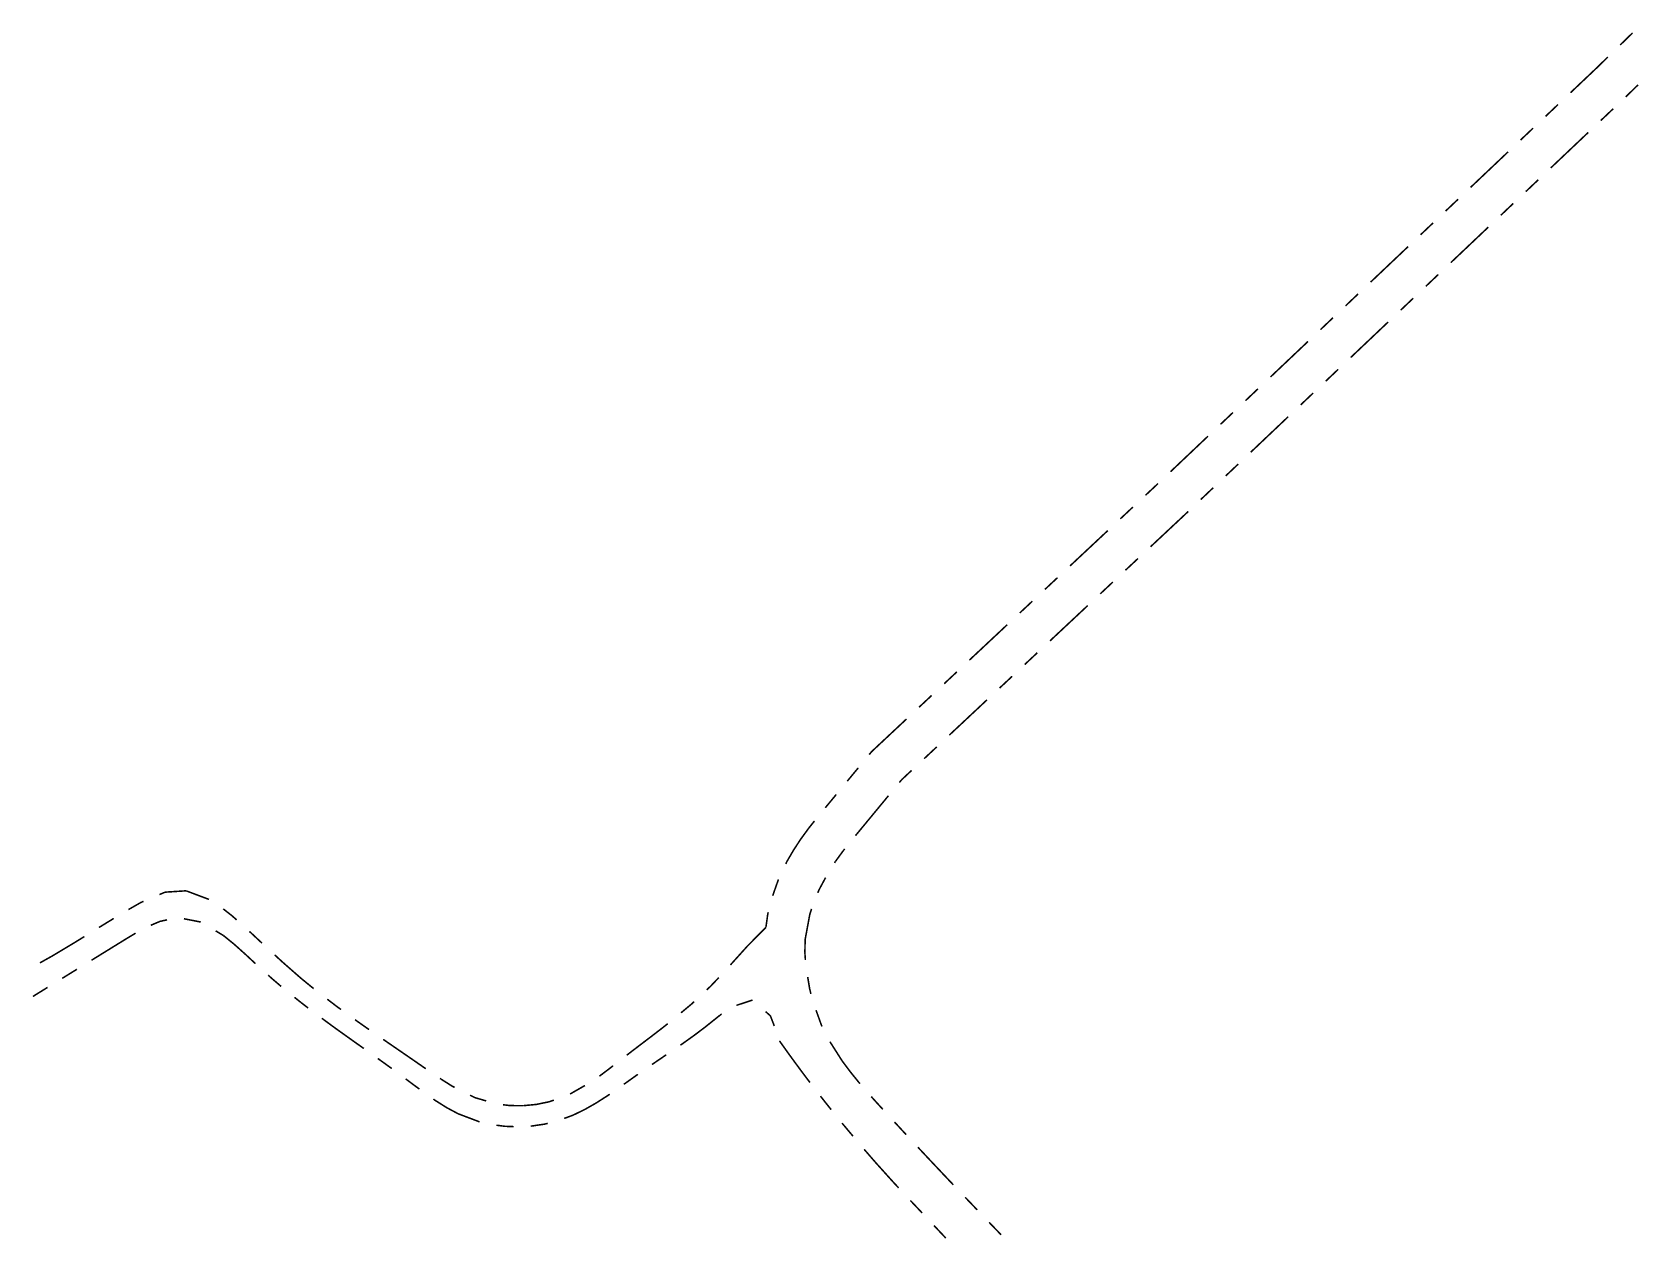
# Model space of a CAD drawing. Extents: x 201549 to 203722, y 4857623 to 4859778.
# Drawn here: x 201979.2 to 202165.8, y 4858730.3 to 4858870.4 of the extents above; entities that cross this region are included whole.
import ezdxf

# ---------------------------------------------------------------- set-up
doc = ezdxf.new("R2010")
doc.units = 0
doc.header["$LTSCALE"] = 1.5
doc.header["$MEASUREMENT"] = 0
doc.layers.add('SV-RUA-NAO-PAV-S-GUIA-C-GUIA', color=7, linetype='CONTINUOUS')

msp = doc.modelspace()

# ---------------------------------------------------------------- linework, layer by layer
at = {"layer": 'SV-RUA-NAO-PAV-S-GUIA-C-GUIA', "const_width": 0.18}
for points in [[(202165.033885, 4858870.299718), (202163.602277, 4858868.903116)], [(202165.033885, 4858870.299718), (202163.602277, 4858868.903116)], [(202162.170668, 4858867.506514), (202161.454864, 4858866.808213)], [(202162.170668, 4858867.506514), (202161.454864, 4858866.808213)], [(202160.931587, 4858866.297731), (202157.832598, 4858863.36169)], [(202160.931587, 4858866.297731), (202157.832598, 4858863.36169)], [(202161.454864, 4858866.808213), (202160.931587, 4858866.297731)], [(202161.454864, 4858866.808213), (202160.931587, 4858866.297731)], [(202164.243139, 4858862.872077), (202165.674747, 4858864.268679)], [(202164.243139, 4858862.872077), (202165.674747, 4858864.268679)], [(202156.380729, 4858861.986162), (202154.928861, 4858860.610634)], [(202156.380729, 4858861.986162), (202154.928861, 4858860.610634)], [(202161.339534, 4858860.120882), (202162.791403, 4858861.49641)], [(202161.339534, 4858860.120882), (202162.791403, 4858861.49641)], [(202153.476992, 4858859.235106), (202152.025123, 4858857.859578)], [(202153.476992, 4858859.235106), (202152.025123, 4858857.859578)], [(202155.53206, 4858854.61877), (202159.887666, 4858858.745354)], [(202155.53206, 4858854.61877), (202159.887666, 4858858.745354)], [(202150.573255, 4858856.48405), (202146.217648, 4858852.357466)], [(202150.573255, 4858856.48405), (202146.217648, 4858852.357466)], [(202152.628322, 4858851.867714), (202154.080191, 4858853.243242)], [(202152.628322, 4858851.867714), (202154.080191, 4858853.243242)], [(202144.76578, 4858850.981938), (202143.313911, 4858849.60641)], [(202144.76578, 4858850.981938), (202143.313911, 4858849.60641)], [(202149.724585, 4858849.116658), (202151.176454, 4858850.492186)], [(202149.724585, 4858849.116658), (202151.176454, 4858850.492186)], [(202141.862042, 4858848.230882), (202140.410174, 4858846.855354)], [(202141.862042, 4858848.230882), (202140.410174, 4858846.855354)], [(202143.91711, 4858843.614546), (202148.272716, 4858847.74113)], [(202143.91711, 4858843.614546), (202148.272716, 4858847.74113)], [(202138.958305, 4858845.479826), (202134.602699, 4858841.353242)], [(202138.958305, 4858845.479826), (202134.602699, 4858841.353242)], [(202141.013373, 4858840.86349), (202142.465241, 4858842.239018)], [(202141.013373, 4858840.86349), (202142.465241, 4858842.239018)], [(202133.15083, 4858839.977714), (202131.698962, 4858838.602186)], [(202133.15083, 4858839.977714), (202131.698962, 4858838.602186)], [(202138.109635, 4858838.112434), (202139.561504, 4858839.487962)], [(202138.109635, 4858838.112434), (202139.561504, 4858839.487962)], [(202130.247093, 4858837.226658), (202128.795224, 4858835.85113)], [(202130.247093, 4858837.226658), (202128.795224, 4858835.85113)], [(202132.302161, 4858832.610322), (202136.657767, 4858836.736906)], [(202132.302161, 4858832.610322), (202136.657767, 4858836.736906)], [(202127.343356, 4858834.475602), (202122.987749, 4858830.349018)], [(202127.343356, 4858834.475602), (202122.987749, 4858830.349018)], [(202129.398423, 4858829.859266), (202130.850292, 4858831.234794)], [(202129.398423, 4858829.859266), (202130.850292, 4858831.234794)], [(202121.535881, 4858828.97349), (202120.084012, 4858827.597962)], [(202121.535881, 4858828.97349), (202120.084012, 4858827.597962)], [(202126.494686, 4858827.10821), (202127.946555, 4858828.483738)], [(202126.494686, 4858827.10821), (202127.946555, 4858828.483738)], [(202118.632143, 4858826.222434), (202117.180275, 4858824.846906)], [(202118.632143, 4858826.222434), (202117.180275, 4858824.846906)], [(202120.687211, 4858821.606098), (202125.042817, 4858825.732682)], [(202120.687211, 4858821.606098), (202125.042817, 4858825.732682)], [(202115.728406, 4858823.471378), (202111.3728, 4858819.344793)], [(202115.728406, 4858823.471378), (202111.3728, 4858819.344793)], [(202117.783474, 4858818.855042), (202119.235343, 4858820.23057)], [(202117.783474, 4858818.855042), (202119.235343, 4858820.23057)], [(202109.67351, 4858817.734854), (202108.462162, 4858816.601065)], [(202109.67351, 4858817.734854), (202108.462162, 4858816.601065)], [(202109.920931, 4858817.969265), (202109.67351, 4858817.734854)], [(202109.920931, 4858817.969265), (202109.67351, 4858817.734854)], [(202114.879737, 4858816.103986), (202116.331605, 4858817.479514)], [(202114.879737, 4858816.103986), (202116.331605, 4858817.479514)], [(202107.001976, 4858815.234369), (202105.54179, 4858813.867674)], [(202107.001976, 4858815.234369), (202105.54179, 4858813.867674)], [(202109.050105, 4858810.625403), (202112.70057, 4858814.042142)], [(202109.050105, 4858810.625403), (202112.70057, 4858814.042142)], [(202112.70057, 4858814.042142), (202112.939911, 4858814.266158)], [(202112.70057, 4858814.042142), (202112.939911, 4858814.266158)], [(202112.939911, 4858814.266158), (202113.427868, 4858814.728458)], [(202112.939911, 4858814.266158), (202113.427868, 4858814.728458)], [(202104.081604, 4858812.500978), (202099.701046, 4858808.400892)], [(202104.081604, 4858812.500978), (202099.701046, 4858808.400892)], [(202106.129732, 4858807.892012), (202107.589919, 4858809.258707)], [(202106.129732, 4858807.892012), (202107.589919, 4858809.258707)], [(202098.24086, 4858807.034197), (202096.780674, 4858805.667501)], [(202098.24086, 4858807.034197), (202096.780674, 4858805.667501)], [(202103.20936, 4858805.158621), (202104.669546, 4858806.525317)], [(202103.20936, 4858805.158621), (202104.669546, 4858806.525317)], [(202095.320487, 4858804.300806), (202093.860301, 4858802.93411)], [(202095.320487, 4858804.300806), (202093.860301, 4858802.93411)], [(202097.368616, 4858799.691839), (202101.749174, 4858803.791926)], [(202097.368616, 4858799.691839), (202101.749174, 4858803.791926)], [(202092.400115, 4858801.567415), (202088.019557, 4858797.467328)], [(202092.400115, 4858801.567415), (202088.019557, 4858797.467328)], [(202094.448243, 4858796.958449), (202095.908429, 4858798.325144)], [(202094.448243, 4858796.958449), (202095.908429, 4858798.325144)], [(202086.559371, 4858796.100633), (202085.099185, 4858794.733937)], [(202086.559371, 4858796.100633), (202085.099185, 4858794.733937)], [(202091.527871, 4858794.225058), (202092.988057, 4858795.591753)], [(202091.527871, 4858794.225058), (202092.988057, 4858795.591753)], [(202083.638998, 4858793.367242), (202082.178812, 4858792.000546)], [(202083.638998, 4858793.367242), (202082.178812, 4858792.000546)], [(202085.687126, 4858788.758276), (202090.067685, 4858792.858362)], [(202085.687126, 4858788.758276), (202090.067685, 4858792.858362)], [(202080.718626, 4858790.633851), (202077.068161, 4858787.217112)], [(202080.718626, 4858790.633851), (202077.068161, 4858787.217112)], [(202082.766754, 4858786.024885), (202084.22694, 4858787.391581)], [(202082.766754, 4858786.024885), (202084.22694, 4858787.391581)], [(202076.673053, 4858786.847302), (202076.380852, 4858786.493552)], [(202076.673053, 4858786.847302), (202076.380852, 4858786.493552)], [(202077.068161, 4858787.217112), (202076.673053, 4858786.847302)], [(202077.068161, 4858787.217112), (202076.673053, 4858786.847302)], [(202075.10716, 4858784.95157), (202073.833467, 4858783.409588)], [(202075.10716, 4858784.95157), (202073.833467, 4858783.409588)], [(202079.885407, 4858783.254814), (202080.151936, 4858783.577485)], [(202079.885407, 4858783.254814), (202080.151936, 4858783.577485)], [(202080.151936, 4858783.577485), (202081.306568, 4858784.65819)], [(202080.151936, 4858783.577485), (202081.306568, 4858784.65819)], [(202072.559775, 4858781.867606), (202071.286083, 4858780.325624)], [(202072.559775, 4858781.867606), (202071.286083, 4858780.325624)], [(202074.790638, 4858777.086887), (202078.611715, 4858781.712833)], [(202074.790638, 4858777.086887), (202078.611715, 4858781.712833)], [(202069.332376, 4858777.915221), (202068.804212, 4858777.190061)], [(202069.332376, 4858777.915221), (202068.804212, 4858777.190061)], [(202069.396367, 4858777.995785), (202069.332376, 4858777.915221)], [(202069.396367, 4858777.995785), (202069.332376, 4858777.915221)], [(202070.018333, 4858778.778829), (202069.396367, 4858777.995785)], [(202070.018333, 4858778.778829), (202069.396367, 4858777.995785)], [(202068.446646, 4858776.699129), (202067.680792, 4858775.535962)], [(202068.446646, 4858776.699129), (202067.680792, 4858775.535962)], [(202068.804212, 4858777.190061), (202068.446646, 4858776.699129)], [(202068.804212, 4858777.190061), (202068.446646, 4858776.699129)], [(202067.170886, 4858774.675893), (202066.86144, 4858774.146862)], [(202067.170886, 4858774.675893), (202066.86144, 4858774.146862)], [(202067.619631, 4858775.443072), (202067.170886, 4858774.675893)], [(202067.619631, 4858775.443072), (202067.170886, 4858774.675893)], [(202067.680792, 4858775.535962), (202067.619631, 4858775.443072)], [(202067.680792, 4858775.535962), (202067.619631, 4858775.443072)], [(202072.464878, 4858774.092077), (202072.931225, 4858774.733687)], [(202072.464878, 4858774.092077), (202072.931225, 4858774.733687)], [(202072.931225, 4858774.733687), (202073.34704, 4858775.305772)], [(202072.931225, 4858774.733687), (202073.34704, 4858775.305772)], [(202073.34704, 4858775.305772), (202073.529422, 4858775.534786)], [(202073.34704, 4858775.305772), (202073.529422, 4858775.534786)], [(202066.86144, 4858774.146862), (202066.690775, 4858773.7994)], [(202066.86144, 4858774.146862), (202066.690775, 4858773.7994)], [(202072.352736, 4858773.918305), (202072.464878, 4858774.092077)], [(202072.352736, 4858773.918305), (202072.464878, 4858774.092077)], [(201994.607984, 4858770.518283), (201993.946022, 4858770.236138)], [(201994.607984, 4858770.518283), (201993.946022, 4858770.236138)], [(201994.887832, 4858770.536142), (201994.607984, 4858770.518283)], [(201994.887832, 4858770.536142), (201994.607984, 4858770.518283)], [(201997.049058, 4858770.674081), (201994.887832, 4858770.536142)], [(201997.049058, 4858770.674081), (201994.887832, 4858770.536142)], [(201997.830224, 4858770.380885), (201997.049058, 4858770.674081)], [(201997.830224, 4858770.380885), (201997.049058, 4858770.674081)], [(202065.836374, 4858771.992784), (202065.17289, 4858770.106044)], [(202065.836374, 4858771.992784), (202065.17289, 4858770.106044)], [(202070.402821, 4858770.431771), (202070.569686, 4858770.821599)], [(202070.402821, 4858770.431771), (202070.569686, 4858770.821599)], [(202070.569686, 4858770.821599), (202071.316448, 4858772.209402)], [(202070.569686, 4858770.821599), (202071.316448, 4858772.209402)], [(201990.490982, 4858768.574989), (201990.353324, 4858768.492869)], [(201990.490982, 4858768.574989), (201990.353324, 4858768.492869)], [(201991.220473, 4858768.990864), (201990.490982, 4858768.574989)], [(201991.220473, 4858768.990864), (201990.490982, 4858768.574989)], [(201991.801422, 4858769.322057), (201991.220473, 4858768.990864)], [(201991.801422, 4858769.322057), (201991.220473, 4858768.990864)], [(201992.106172, 4858769.451949), (201991.801422, 4858769.322057)], [(201992.106172, 4858769.451949), (201991.801422, 4858769.322057)], [(201999.702677, 4858769.678092), (201997.830224, 4858770.380885)], [(201999.702677, 4858769.678092), (201997.830224, 4858770.380885)], [(202002.330658, 4858767.814741), (202001.364896, 4858768.57057)], [(202002.330658, 4858767.814741), (202001.364896, 4858768.57057)], [(202069.491198, 4858767.992929), (202069.684029, 4858768.56712)], [(202069.491198, 4858767.992929), (202069.684029, 4858768.56712)], [(201987.834265, 4858766.972458), (201986.934592, 4858766.416419)], [(201987.834265, 4858766.972458), (201986.934592, 4858766.416419)], [(201988.638764, 4858767.463207), (201987.834265, 4858766.972458)], [(201988.638764, 4858767.463207), (201987.834265, 4858766.972458)], [(201992.950398, 4858766.671007), (201993.870204, 4858767.063382)], [(201992.950398, 4858766.671007), (201993.870204, 4858767.063382)], [(201993.870204, 4858767.063382), (201994.022434, 4858767.128321)], [(201993.870204, 4858767.063382), (201994.022434, 4858767.128321)], [(201994.022434, 4858767.128321), (201994.838748, 4858767.301574)], [(201994.022434, 4858767.128321), (201994.838748, 4858767.301574)], [(201996.797411, 4858767.430478), (201998.760091, 4858767.045921)], [(201996.797411, 4858767.430478), (201998.760091, 4858767.045921)], [(202002.912743, 4858767.305147), (202002.330658, 4858767.814741)], [(202002.912743, 4858767.305147), (202002.330658, 4858767.814741)], [(202064.491271, 4858767.192316), (202064.385669, 4858766.427497)], [(202064.491271, 4858767.192316), (202064.385669, 4858766.427497)], [(202064.592209, 4858767.923354), (202064.491271, 4858767.192316)], [(202064.592209, 4858767.923354), (202064.491271, 4858767.192316)], [(202064.649742, 4858768.178986), (202064.592209, 4858767.923354)], [(202064.649742, 4858768.178986), (202064.592209, 4858767.923354)], [(202068.944033, 4858765.041015), (202069.419336, 4858767.605239)], [(202068.944033, 4858765.041015), (202069.419336, 4858767.605239)], [(202069.419336, 4858767.605239), (202069.491198, 4858767.992929)], [(202069.419336, 4858767.605239), (202069.491198, 4858767.992929)], [(201984.382883, 4858764.838833), (201984.006381, 4858764.606049)], [(201984.382883, 4858764.838833), (201984.006381, 4858764.606049)], [(201985.233439, 4858765.364718), (201984.382883, 4858764.838833)], [(201985.233439, 4858765.364718), (201984.382883, 4858764.838833)], [(201989.466063, 4858764.713789), (201989.908704, 4858764.987185)], [(201989.466063, 4858764.713789), (201989.908704, 4858764.987185)], [(201989.908704, 4858764.987185), (201991.176322, 4858765.75057)], [(201989.908704, 4858764.987185), (201991.176322, 4858765.75057)], [(202000.479051, 4858766.027988), (202001.336152, 4858765.512839)], [(202000.479051, 4858766.027988), (202001.336152, 4858765.512839)], [(202001.336152, 4858765.512839), (202001.369947, 4858765.492527)], [(202001.336152, 4858765.512839), (202001.369947, 4858765.492527)], [(202001.369947, 4858765.492527), (202002.115648, 4858764.887031)], [(202001.369947, 4858765.492527), (202002.115648, 4858764.887031)], [(202002.115648, 4858764.887031), (202002.619598, 4858764.477833)], [(202002.115648, 4858764.887031), (202002.619598, 4858764.477833)], [(202004.835881, 4858765.556865), (202004.396245, 4858765.964084)], [(202004.835881, 4858765.556865), (202004.396245, 4858765.964084)], [(202005.128486, 4858765.283043), (202004.835881, 4858765.556865)], [(202005.128486, 4858765.283043), (202004.835881, 4858765.556865)], [(202005.858638, 4858764.599758), (202005.128486, 4858765.283043)], [(202005.858638, 4858764.599758), (202005.128486, 4858765.283043)], [(202062.977792, 4858765.006975), (202062.274865, 4858764.297734)], [(202062.977792, 4858765.006975), (202062.274865, 4858764.297734)], [(202064.385669, 4858766.427497), (202062.977792, 4858765.006975)], [(202064.385669, 4858766.427497), (202062.977792, 4858765.006975)], [(202064.385669, 4858766.427497), (202064.385769, 4858766.427597)], [(202064.385669, 4858766.427497), (202064.385769, 4858766.427597)], [(202068.934764, 4858764.649027), (202068.944033, 4858765.041015)], [(202068.934764, 4858764.649027), (202068.944033, 4858765.041015)], [(201981.478119, 4858763.093846), (201980.072109, 4858762.306699)], [(201981.478119, 4858763.093846), (201980.072109, 4858762.306699)], [(201981.811656, 4858763.293341), (201981.478119, 4858763.093846)], [(201981.811656, 4858763.293341), (201981.478119, 4858763.093846)], [(201984.006381, 4858764.606049), (201981.811656, 4858763.293341)], [(201984.006381, 4858764.606049), (201981.811656, 4858763.293341)], [(201986.062871, 4858762.611817), (201989.466063, 4858764.713789)], [(201986.062871, 4858762.611817), (201989.466063, 4858764.713789)], [(202002.619598, 4858764.477833), (202003.626659, 4858763.577501)], [(202002.619598, 4858764.477833), (202003.626659, 4858763.577501)], [(202003.626659, 4858763.577501), (202003.851586, 4858763.376412)], [(202003.626659, 4858763.577501), (202003.851586, 4858763.376412)], [(202003.851586, 4858763.376412), (202004.363262, 4858762.901231)], [(202003.851586, 4858763.376412), (202004.363262, 4858762.901231)], [(202008.186554, 4858762.449251), (202007.327438, 4858763.24233)], [(202008.186554, 4858762.449251), (202007.327438, 4858763.24233)], [(202062.274865, 4858764.297734), (202060.934215, 4858762.811664)], [(202062.274865, 4858764.297734), (202060.934215, 4858762.811664)], [(202068.90782, 4858763.509592), (202068.934764, 4858764.649027)], [(202068.90782, 4858763.509592), (202068.934764, 4858764.649027)], [(202068.967919, 4858762.651448), (202068.90782, 4858763.509592)], [(202068.967919, 4858762.651448), (202068.90782, 4858763.509592)], [(201982.659679, 4858760.509846), (201984.361275, 4858761.560832)], [(201982.659679, 4858760.509846), (201984.361275, 4858761.560832)], [(202004.363262, 4858762.901231), (202005.070907, 4858762.244059)], [(202004.363262, 4858762.901231), (202005.070907, 4858762.244059)], [(202005.070907, 4858762.244059), (202005.096323, 4858762.221073)], [(202005.070907, 4858762.244059), (202005.096323, 4858762.221073)], [(202008.811139, 4858761.901433), (202008.186554, 4858762.449251)], [(202008.811139, 4858761.901433), (202008.186554, 4858762.449251)], [(202010.384776, 4858760.521208), (202008.811139, 4858761.901433)], [(202010.384776, 4858760.521208), (202008.811139, 4858761.901433)], [(202060.307434, 4858762.116897), (202060.264312, 4858762.069215)], [(202060.307434, 4858762.116897), (202060.264312, 4858762.069215)], [(202060.934215, 4858762.811664), (202060.307434, 4858762.116897)], [(202060.934215, 4858762.811664), (202060.307434, 4858762.116897)], [(201979.256487, 4858758.407874), (201980.958083, 4858759.45886)], [(201979.256487, 4858758.407874), (201980.958083, 4858759.45886)], [(202006.579665, 4858760.879546), (202006.938584, 4858760.554942)], [(202006.579665, 4858760.879546), (202006.938584, 4858760.554942)], [(202006.938584, 4858760.554942), (202008.09012, 4858759.568825)], [(202006.938584, 4858760.554942), (202008.09012, 4858759.568825)], [(202011.087261, 4858759.947746), (202010.384776, 4858760.521208)], [(202011.087261, 4858759.947746), (202010.384776, 4858760.521208)], [(202011.861919, 4858759.315366), (202011.087261, 4858759.947746)], [(202011.861919, 4858759.315366), (202011.087261, 4858759.947746)], [(202057.965193, 4858759.599604), (202057.508568, 4858759.171996)], [(202057.965193, 4858759.599604), (202057.508568, 4858759.171996)], [(202058.223237, 4858759.870899), (202057.965193, 4858759.599604)], [(202058.223237, 4858759.870899), (202057.965193, 4858759.599604)], [(202058.912425, 4858760.595481), (202058.223237, 4858759.870899)], [(202058.912425, 4858760.595481), (202058.223237, 4858759.870899)], [(202069.460125, 4858759.326313), (202069.235925, 4858760.671482)], [(202069.460125, 4858759.326313), (202069.235925, 4858760.671482)], [(202069.615031, 4858758.709182), (202069.460125, 4858759.326313)], [(202069.615031, 4858758.709182), (202069.460125, 4858759.326313)], [(202009.63793, 4858758.302326), (202010.421366, 4858757.680853)], [(202009.63793, 4858758.302326), (202010.421366, 4858757.680853)], [(202010.421366, 4858757.680853), (202010.540655, 4858757.586225)], [(202010.421366, 4858757.680853), (202010.540655, 4858757.586225)], [(202010.540655, 4858757.586225), (202011.212953, 4858757.069823)], [(202010.540655, 4858757.586225), (202011.212953, 4858757.069823)], [(202014.535186, 4858757.253763), (202013.442275, 4858758.089879)], [(202014.535186, 4858757.253763), (202013.442275, 4858758.089879)], [(202055.785826, 4858757.55873), (202054.526875, 4858756.507998)], [(202055.785826, 4858757.55873), (202054.526875, 4858756.507998)], [(202056.048731, 4858757.804928), (202055.785826, 4858757.55873)], [(202056.048731, 4858757.804928), (202055.785826, 4858757.55873)], [(202060.952419, 4858757.369308), (202061.901613, 4858757.684)], [(202060.952419, 4858757.369308), (202061.901613, 4858757.684)], [(202061.901613, 4858757.684), (202062.804864, 4858757.983459)], [(202061.901613, 4858757.684), (202062.804864, 4858757.983459)], [(202062.804864, 4858757.983459), (202062.841415, 4858757.951729)], [(202062.804864, 4858757.983459), (202062.841415, 4858757.951729)], [(202012.813987, 4858755.871329), (202013.618167, 4858755.276942)], [(202012.813987, 4858755.871329), (202013.618167, 4858755.276942)], [(202015.040489, 4858756.887745), (202014.535186, 4858757.253763)], [(202015.040489, 4858756.887745), (202014.535186, 4858757.253763)], [(202016.958073, 4858755.498735), (202016.660207, 4858755.714495)], [(202016.958073, 4858755.498735), (202016.660207, 4858755.714495)], [(202017.47511, 4858755.134937), (202016.958073, 4858755.498735)], [(202017.47511, 4858755.134937), (202016.958073, 4858755.498735)], [(202057.278623, 4858754.810679), (202058.457413, 4858755.755464)], [(202057.278623, 4858754.810679), (202058.457413, 4858755.755464)], [(202058.457413, 4858755.755464), (202059.059911, 4858756.238359)], [(202058.457413, 4858755.755464), (202059.059911, 4858756.238359)], [(202059.059911, 4858756.238359), (202059.243504, 4858756.373327)], [(202059.059911, 4858756.238359), (202059.243504, 4858756.373327)], [(202064.351729, 4858756.640642), (202064.901791, 4858756.163139)], [(202064.351729, 4858756.640642), (202064.901791, 4858756.163139)], [(202064.901791, 4858756.163139), (202065.358041, 4858754.976216)], [(202064.901791, 4858756.163139), (202065.358041, 4858754.976216)], [(202070.839076, 4858755.045254), (202070.208473, 4858756.801764)], [(202070.839076, 4858755.045254), (202070.208473, 4858756.801764)], [(202013.618167, 4858755.276942), (202014.117176, 4858754.908114)], [(202013.618167, 4858755.276942), (202014.117176, 4858754.908114)], [(202014.117176, 4858754.908114), (202016.052578, 4858753.523865)], [(202014.117176, 4858754.908114), (202016.052578, 4858753.523865)], [(202018.189586, 4858754.632218), (202017.47511, 4858755.134937)], [(202018.189586, 4858754.632218), (202017.47511, 4858755.134937)], [(202018.293392, 4858754.560123), (202018.189586, 4858754.632218)], [(202018.293392, 4858754.560123), (202018.189586, 4858754.632218)], [(202051.119898, 4858753.796888), (202050.606403, 4858753.405932)], [(202051.119898, 4858753.796888), (202050.606403, 4858753.405932)], [(202051.400887, 4858754.013212), (202051.119898, 4858753.796888)], [(202051.400887, 4858754.013212), (202051.119898, 4858753.796888)], [(202052.311437, 4858754.714215), (202051.400887, 4858754.013212)], [(202052.311437, 4858754.714215), (202051.400887, 4858754.013212)], [(202052.979834, 4858755.240731), (202052.311437, 4858754.714215)], [(202052.979834, 4858755.240731), (202052.311437, 4858754.714215)], [(202055.276504, 4858753.331733), (202056.037285, 4858753.875292)], [(202055.276504, 4858753.331733), (202056.037285, 4858753.875292)], [(202056.037285, 4858753.875292), (202056.887833, 4858754.516207)], [(202056.037285, 4858753.875292), (202056.887833, 4858754.516207)], [(202056.887833, 4858754.516207), (202057.278623, 4858754.810679)], [(202056.887833, 4858754.516207), (202057.278623, 4858754.810679)], [(202070.898841, 4858754.925629), (202070.839076, 4858755.045254)], [(202070.898841, 4858754.925629), (202070.839076, 4858755.045254)], [(202016.052578, 4858753.523865), (202016.49438, 4858753.207877)], [(202016.052578, 4858753.523865), (202016.49438, 4858753.207877)], [(202016.49438, 4858753.207877), (202017.682669, 4858752.365076)], [(202016.49438, 4858753.207877), (202017.682669, 4858752.365076)], [(202020.680058, 4858752.909667), (202019.937424, 4858753.4212)], [(202020.680058, 4858752.909667), (202019.937424, 4858753.4212)], [(202020.761055, 4858752.854073), (202020.680058, 4858752.909667)], [(202020.761055, 4858752.854073), (202020.680058, 4858752.909667)], [(202021.933941, 4858752.049028), (202020.761055, 4858752.854073)], [(202021.933941, 4858752.049028), (202020.761055, 4858752.854073)], [(202022.409821, 4858751.72201), (202021.933941, 4858752.049028)], [(202022.409821, 4858751.72201), (202021.933941, 4858752.049028)], [(202048.718726, 4858751.968054), (202048.223071, 4858751.583948)], [(202048.718726, 4858751.968054), (202048.223071, 4858751.583948)], [(202049.015367, 4858752.194071), (202048.718726, 4858751.968054)], [(202049.015367, 4858752.194071), (202048.718726, 4858751.968054)], [(202049.920549, 4858752.883749), (202049.015367, 4858752.194071)], [(202049.920549, 4858752.883749), (202049.015367, 4858752.194071)], [(202050.606403, 4858753.405932), (202049.920549, 4858752.883749)], [(202050.606403, 4858753.405932), (202049.920549, 4858752.883749)], [(202054.457587, 4858752.757923), (202054.805806, 4858752.995431)], [(202054.457587, 4858752.757923), (202054.805806, 4858752.995431)], [(202054.805806, 4858752.995431), (202055.276504, 4858753.331733)], [(202054.805806, 4858752.995431), (202055.276504, 4858753.331733)], [(202065.953874, 4858753.253454), (202066.533928, 4858752.438876)], [(202065.953874, 4858753.253454), (202066.533928, 4858752.438876)], [(202066.533928, 4858752.438876), (202066.827888, 4858752.026064)], [(202066.533928, 4858752.438876), (202066.827888, 4858752.026064)], [(202066.827888, 4858752.026064), (202067.705037, 4858750.817629)], [(202066.827888, 4858752.026064), (202067.705037, 4858750.817629)], [(202073.263918, 4858750.882979), (202071.819256, 4858753.151527)], [(202073.263918, 4858750.882979), (202071.819256, 4858753.151527)], [(202019.311497, 4858751.204529), (202020.933593, 4858750.034571)], [(202019.311497, 4858751.204529), (202020.933593, 4858750.034571)], [(202023.190205, 4858751.185741), (202022.409821, 4858751.72201)], [(202023.190205, 4858751.185741), (202022.409821, 4858751.72201)], [(202023.233877, 4858751.155502), (202023.190205, 4858751.185741)], [(202023.233877, 4858751.155502), (202023.190205, 4858751.185741)], [(202024.87817, 4858750.016949), (202023.233877, 4858751.155502)], [(202024.87817, 4858750.016949), (202023.233877, 4858751.155502)], [(202046.531549, 4858750.273108), (202045.847099, 4858749.752388)], [(202046.531549, 4858750.273108), (202045.847099, 4858749.752388)], [(202046.6422, 4858750.358857), (202046.531549, 4858750.273108)], [(202046.6422, 4858750.358857), (202046.531549, 4858750.273108)], [(202051.154104, 4858750.502487), (202051.979521, 4858751.06701)], [(202051.154104, 4858750.502487), (202051.979521, 4858751.06701)], [(202051.979521, 4858751.06701), (202052.364102, 4858751.330034)], [(202051.979521, 4858751.06701), (202052.364102, 4858751.330034)], [(202052.364102, 4858751.330034), (202052.805321, 4858751.630973)], [(202052.364102, 4858751.330034), (202052.805321, 4858751.630973)], [(202067.705037, 4858750.817629), (202067.712224, 4858750.807729)], [(202067.705037, 4858750.817629), (202067.712224, 4858750.807729)], [(202067.712224, 4858750.807729), (202068.299701, 4858750.013655)], [(202067.712224, 4858750.807729), (202068.299701, 4858750.013655)], [(202068.299701, 4858750.013655), (202068.606882, 4858749.598448)], [(202068.299701, 4858750.013655), (202068.606882, 4858749.598448)], [(202073.450065, 4858750.634452), (202073.263918, 4858750.882979)], [(202073.450065, 4858750.634452), (202073.263918, 4858750.882979)], [(202074.165626, 4858749.6791), (202073.450065, 4858750.634452)], [(202074.165626, 4858749.6791), (202073.450065, 4858750.634452)], [(202022.539343, 4858748.842353), (202023.340231, 4858748.243539)], [(202022.539343, 4858748.842353), (202023.340231, 4858748.243539)], [(202023.340231, 4858748.243539), (202023.603518, 4858748.046683)], [(202023.340231, 4858748.243539), (202023.603518, 4858748.046683)], [(202023.603518, 4858748.046683), (202024.142809, 4858747.646994)], [(202023.603518, 4858748.046683), (202024.142809, 4858747.646994)], [(202026.657853, 4858748.803846), (202026.53048, 4858748.890105)], [(202026.657853, 4858748.803846), (202026.53048, 4858748.890105)], [(202027.373759, 4858748.352761), (202026.657853, 4858748.803846)], [(202027.373759, 4858748.352761), (202026.657853, 4858748.803846)], [(202027.938967, 4858747.99663), (202027.373759, 4858748.352761)], [(202027.938967, 4858747.99663), (202027.373759, 4858748.352761)], [(202043.369297, 4858748.067621), (202041.634159, 4858747.072987)], [(202043.369297, 4858748.067621), (202041.634159, 4858747.072987)], [(202045.326818, 4858749.356565), (202045.044339, 4858749.156301)], [(202045.326818, 4858749.356565), (202045.044339, 4858749.156301)], [(202045.847099, 4858749.752388), (202045.326818, 4858749.356565)], [(202045.847099, 4858749.752388), (202045.326818, 4858749.356565)], [(202047.88204, 4858748.202044), (202048.370649, 4858748.550717)], [(202047.88204, 4858748.202044), (202048.370649, 4858748.550717)], [(202048.370649, 4858748.550717), (202049.509477, 4858749.364562)], [(202048.370649, 4858748.550717), (202049.509477, 4858749.364562)], [(202068.606882, 4858749.598448), (202069.500026, 4858748.413919)], [(202068.606882, 4858749.598448), (202069.500026, 4858748.413919)], [(202074.673168, 4858749.05248), (202074.165626, 4858749.6791)], [(202074.673168, 4858749.05248), (202074.165626, 4858749.6791)], [(202075.117717, 4858748.503633), (202074.673168, 4858749.05248)], [(202075.117717, 4858748.503633), (202074.673168, 4858749.05248)], [(202075.309057, 4858748.280811), (202075.117717, 4858748.503633)], [(202075.309057, 4858748.280811), (202075.117717, 4858748.503633)], [(202025.769048, 4858746.483143), (202026.052222, 4858746.285562)], [(202025.769048, 4858746.483143), (202026.052222, 4858746.285562)], [(202026.052222, 4858746.285562), (202026.606941, 4858745.93781)], [(202026.052222, 4858746.285562), (202026.606941, 4858745.93781)], [(202028.235297, 4858747.847031), (202027.938967, 4858747.99663)], [(202028.235297, 4858747.847031), (202027.938967, 4858747.99663)], [(202030.607816, 4858746.649287), (202030.020681, 4858746.945696)], [(202030.607816, 4858746.649287), (202030.020681, 4858746.945696)], [(202030.936727, 4858746.554533), (202030.607816, 4858746.649287)], [(202030.936727, 4858746.554533), (202030.607816, 4858746.649287)], [(202031.897646, 4858746.277704), (202030.936727, 4858746.554533)], [(202031.897646, 4858746.277704), (202030.936727, 4858746.554533)], [(202039.219597, 4858746.176837), (202037.826405, 4858745.89057)], [(202039.219597, 4858746.176837), (202037.826405, 4858745.89057)], [(202039.763248, 4858746.372243), (202039.219597, 4858746.176837)], [(202039.763248, 4858746.372243), (202039.219597, 4858746.176837)], [(202044.621629, 4858746.006348), (202045.40732, 4858746.507099)], [(202044.621629, 4858746.006348), (202045.40732, 4858746.507099)], [(202045.40732, 4858746.507099), (202045.896368, 4858746.818788)], [(202045.40732, 4858746.507099), (202045.896368, 4858746.818788)], [(202045.896368, 4858746.818788), (202046.242676, 4858747.056548)], [(202045.896368, 4858746.818788), (202046.242676, 4858747.056548)], [(202070.721929, 4858746.830604), (202071.338439, 4858746.043257)], [(202070.721929, 4858746.830604), (202071.338439, 4858746.043257)], [(202077.123573, 4858746.214082), (202076.62354, 4858746.773574)], [(202077.123573, 4858746.214082), (202076.62354, 4858746.773574)], [(202077.292202, 4858746.030027), (202077.123573, 4858746.214082)], [(202077.292202, 4858746.030027), (202077.123573, 4858746.214082)], [(202026.606941, 4858745.93781), (202027.327977, 4858745.485794)], [(202026.606941, 4858745.93781), (202027.327977, 4858745.485794)], [(202027.327977, 4858745.485794), (202028.341974, 4858744.945427)], [(202027.327977, 4858745.485794), (202028.341974, 4858744.945427)], [(202028.341974, 4858744.945427), (202028.653917, 4858744.77919)], [(202028.341974, 4858744.945427), (202028.653917, 4858744.77919)], [(202028.653917, 4858744.77919), (202030.193927, 4858744.196593)], [(202028.653917, 4858744.77919), (202030.193927, 4858744.196593)], [(202034.660564, 4858745.735522), (202033.841721, 4858745.833768)], [(202034.660564, 4858745.735522), (202033.841721, 4858745.833768)], [(202034.83584, 4858745.733836), (202034.660564, 4858745.735522)], [(202034.83584, 4858745.733836), (202034.660564, 4858745.735522)], [(202036.192597, 4858745.720703), (202034.83584, 4858745.733836)], [(202036.192597, 4858745.720703), (202034.83584, 4858745.733836)], [(202036.832774, 4858745.782779), (202036.192597, 4858745.720703)], [(202036.832774, 4858745.782779), (202036.192597, 4858745.720703)], [(202037.720964, 4858745.868905), (202036.832774, 4858745.782779)], [(202037.720964, 4858745.868905), (202036.832774, 4858745.782779)], [(202037.826405, 4858745.89057), (202037.720964, 4858745.868905)], [(202037.826405, 4858745.89057), (202037.720964, 4858745.868905)], [(202040.964317, 4858744.243797), (202041.903032, 4858744.58849)], [(202040.964317, 4858744.243797), (202041.903032, 4858744.58849)], [(202041.903032, 4858744.58849), (202041.955476, 4858744.607748)], [(202041.903032, 4858744.58849), (202041.955476, 4858744.607748)], [(202041.955476, 4858744.607748), (202042.805873, 4858745.017883)], [(202041.955476, 4858744.607748), (202042.805873, 4858745.017883)], [(202042.805873, 4858745.017883), (202043.310764, 4858745.261386)], [(202042.805873, 4858745.017883), (202043.310764, 4858745.261386)], [(202043.310764, 4858745.261386), (202044.562246, 4858745.972601)], [(202043.310764, 4858745.261386), (202044.562246, 4858745.972601)], [(202044.562246, 4858745.972601), (202044.621629, 4858746.006348)], [(202044.562246, 4858745.972601), (202044.621629, 4858746.006348)], [(202071.338439, 4858746.043257), (202071.352789, 4858746.024931)], [(202071.338439, 4858746.043257), (202071.352789, 4858746.024931)], [(202071.352789, 4858746.024931), (202071.961949, 4858745.261443)], [(202071.352789, 4858746.024931), (202071.961949, 4858745.261443)], [(202077.967732, 4858745.292694), (202077.292202, 4858746.030027)], [(202077.967732, 4858745.292694), (202077.292202, 4858746.030027)], [(202030.193927, 4858744.196593), (202031.06845, 4858743.865755)], [(202030.193927, 4858744.196593), (202031.06845, 4858743.865755)], [(202031.06845, 4858743.865755), (202031.131797, 4858743.851235)], [(202031.06845, 4858743.865755), (202031.131797, 4858743.851235)], [(202033.090341, 4858743.455111), (202034.07695, 4858743.326382)], [(202033.090341, 4858743.455111), (202034.07695, 4858743.326382)], [(202034.07695, 4858743.326382), (202035.081293, 4858743.289283)], [(202034.07695, 4858743.326382), (202035.081293, 4858743.289283)], [(202037.078727, 4858743.349902), (202037.150874, 4858743.353859)], [(202037.078727, 4858743.349902), (202037.150874, 4858743.353859)], [(202037.150874, 4858743.353859), (202038.068594, 4858743.489877)], [(202037.150874, 4858743.353859), (202038.068594, 4858743.489877)], [(202038.068594, 4858743.489877), (202038.667156, 4858743.57859)], [(202038.068594, 4858743.489877), (202038.667156, 4858743.57859)], [(202038.667156, 4858743.57859), (202039.050571, 4858743.673136)], [(202038.667156, 4858743.57859), (202039.050571, 4858743.673136)], [(202073.219814, 4858743.706543), (202073.235005, 4858743.687857)], [(202073.219814, 4858743.706543), (202073.235005, 4858743.687857)], [(202073.235005, 4858743.687857), (202074.502336, 4858742.171901)], [(202073.235005, 4858743.687857), (202074.502336, 4858742.171901)], [(202079.795857, 4858743.306398), (202079.321231, 4858743.820273)], [(202079.795857, 4858743.306398), (202079.321231, 4858743.820273)], [(202080.000235, 4858743.086139), (202079.795857, 4858743.306398)], [(202080.000235, 4858743.086139), (202079.795857, 4858743.306398)], [(202080.680421, 4858742.3531), (202080.000235, 4858743.086139)], [(202080.680421, 4858742.3531), (202080.000235, 4858743.086139)], [(202075.798735, 4858740.64907), (202077.109398, 4858739.138387)], [(202075.798735, 4858740.64907), (202077.109398, 4858739.138387)], [(202082.898242, 4858739.977442), (202082.044073, 4858740.890073)], [(202082.898242, 4858739.977442), (202082.044073, 4858740.890073)], [(202077.109398, 4858739.138387), (202077.123302, 4858739.122361)], [(202077.109398, 4858739.138387), (202077.123302, 4858739.122361)], [(202077.123302, 4858739.122361), (202079.116278, 4858736.908497)], [(202077.123302, 4858739.122361), (202079.116278, 4858736.908497)], [(202083.411838, 4858739.43089), (202082.898242, 4858739.977442)], [(202083.411838, 4858739.43089), (202082.898242, 4858739.977442)], [(202083.933845, 4858738.875387), (202083.411838, 4858739.43089)], [(202083.933845, 4858738.875387), (202083.411838, 4858739.43089)], [(202084.096961, 4858738.702463), (202083.933845, 4858738.875387)], [(202084.096961, 4858738.702463), (202083.933845, 4858738.875387)], [(202079.116278, 4858736.908497), (202079.129384, 4858736.893939)], [(202079.116278, 4858736.908497), (202079.129384, 4858736.893939)], [(202079.129384, 4858736.893939), (202079.796787, 4858736.175759)], [(202079.129384, 4858736.893939), (202079.796787, 4858736.175759)], [(202084.970112, 4858737.776809), (202084.096961, 4858738.702463)], [(202084.970112, 4858737.776809), (202084.096961, 4858738.702463)], [(202085.470261, 4858737.248487), (202084.970112, 4858737.776809)], [(202085.470261, 4858737.248487), (202084.970112, 4858737.776809)], [(202086.007, 4858736.681514), (202085.470261, 4858737.248487)], [(202086.007, 4858736.681514), (202085.470261, 4858737.248487)], [(202086.158009, 4858736.522538), (202086.007, 4858736.681514)], [(202086.158009, 4858736.522538), (202086.007, 4858736.681514)], [(202088.082463, 4858734.500006), (202087.536236, 4858735.073232)], [(202088.082463, 4858734.500006), (202087.536236, 4858735.073232)], [(202081.162031, 4858734.714425), (202082.533246, 4858733.258482)], [(202081.162031, 4858734.714425), (202082.533246, 4858733.258482)], [(202088.22631, 4858734.349494), (202088.082463, 4858734.500006)], [(202088.22631, 4858734.349494), (202088.082463, 4858734.500006)], [(202088.917231, 4858733.626563), (202088.22631, 4858734.349494)], [(202088.917231, 4858733.626563), (202088.22631, 4858734.349494)], [(202083.904461, 4858731.802539), (202085.275676, 4858730.346596)], [(202083.904461, 4858731.802539), (202085.275676, 4858730.346596)], [(202091.199221, 4858731.24755), (202090.300947, 4858732.182496)], [(202091.199221, 4858731.24755), (202090.300947, 4858732.182496)], [(202091.687443, 4858730.7411), (202091.199221, 4858731.24755)], [(202091.687443, 4858730.7411), (202091.199221, 4858731.24755)]]:
    msp.add_lwpolyline(points, dxfattribs=at)

doc.saveas('drawing.dxf')
